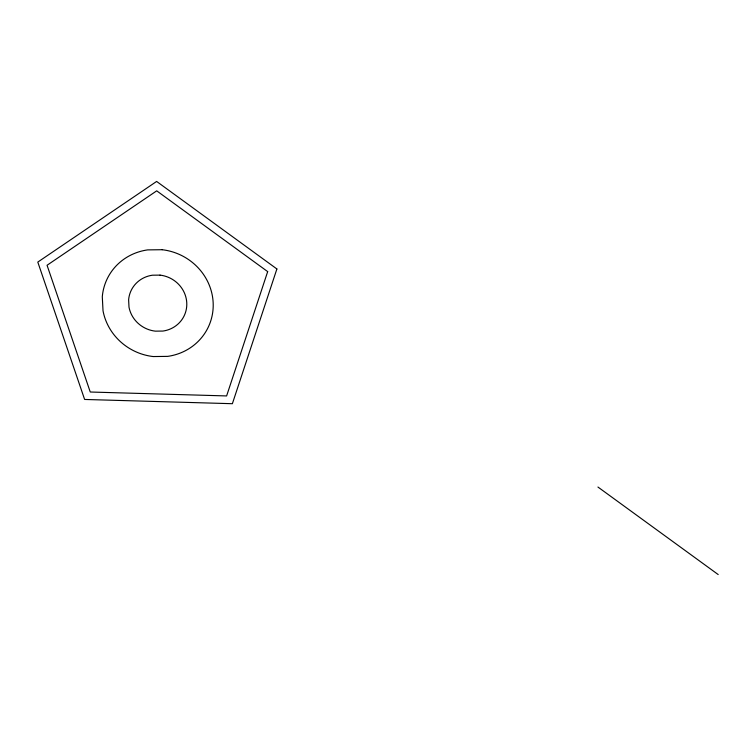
<?xml version="1.0" encoding="UTF-8"?>
<svg xmlns="http://www.w3.org/2000/svg" width="756" height="756" viewBox="0 0 756 756"><rect width="100%" height="100%" fill="white"/><g stroke="black" fill="none" stroke-linecap="round" stroke-linejoin="round"><path stroke-width="1.13" d="M597.939 487.034L718.2 574.56M267.681 271.612L226.611 395.936L90.257 392.014L47.061 265.261L156.719 190.843L267.681 271.612M276.894 268.966L232.375 403.704L84.615 399.451L37.8 262.086L156.634 181.44L276.894 268.966M162.153 249.716L147.675 249.886A56.02 53.307 24.9 0 0 102.296 296.758L103.024 310.801A56.02 53.307 24.9 0 0 153.175 356.548L167.652 356.378A56.02 53.307 24.9 0 0 213.145 302.485A56.02 53.307 24.9 0 0 162.153 249.716M160.017 275.118L152.429 275.203A29.38 27.963 24.9 0 0 128.624 299.792L129.002 307.153A29.38 27.963 24.9 0 0 155.311 331.147L162.909 331.062A29.38 27.963 24.9 0 0 186.76 302.797A29.38 27.963 24.9 0 0 160.017 275.118"/></g></svg>
